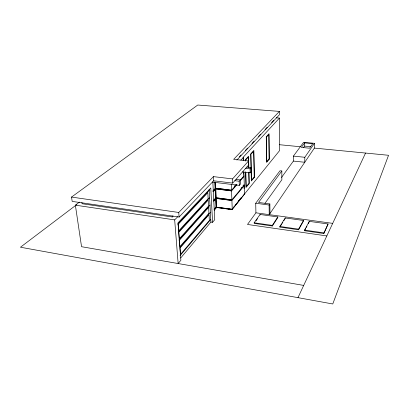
<?xml version="1.0" encoding="UTF-8"?>
<svg xmlns="http://www.w3.org/2000/svg" width="409" height="409" viewBox="0 0 409 409"><rect width="100%" height="100%" fill="white"/><g stroke="black" fill="none" stroke-linecap="round" stroke-linejoin="round"><path stroke-width="0.61" d="M281.504 177.491L293.386 161.074L293.411 156.11L303.606 142.296L314.47 143.319L314.378 148.094L269.229 214.648L269.117 205.021L269.868 203.948L258.539 202.46L281.832 170.982L279.986 170.778L255.717 203.253L255.922 212.818L247.496 224.459L326.817 235.942M298.59 229.776L298.596 229.152L303.473 220.466L285.191 217.946L279.884 226.474L279.889 227.092L298.59 229.776L303.463 221.08L303.473 220.466M303.493 147.603L304.587 146.085L304.628 142.905L312.737 143.671L309.572 148.211L301.336 147.409L304.628 142.905M314.47 143.319L304.823 157.281L304.756 162.276L293.386 161.074M304.552 230.742L304.562 230.114L309.296 221.376L328.09 223.968L323.795 233.503L304.552 230.742L305.738 228.549M309.296 221.376L308.401 223.626M323.795 233.503L328.09 223.968M297.977 297.65L365.554 153.058M306.331 227.455L306.919 226.361M279.889 227.092L281.545 224.423M282.205 223.355L282.87 222.286M283.861 220.686L284.858 219.086M272.343 226.008L272.338 225.39L277.813 216.928L260.052 214.474L254.168 222.787L254.183 223.401L272.343 226.008L277.818 217.532L277.813 216.928M256.019 220.799L257.491 218.718M264.966 203.309L281.857 179.756L281.832 170.982M233.406 207.552L234.199 206.576M234.986 205.599L241.31 197.772M231.826 209.51L231.811 209.198L216.637 207.199L232.246 209.342L244.541 194.106L244.296 185.614L243.79 185.553L243.769 184.945L242.972 185.901M238.14 201.376L238.928 200.4M239.72 199.423L240.906 197.956M232.246 209.342L231.908 200.512L244.296 185.614M180.681 257.992L210.901 222.067L212.583 222.312L214.751 219.72L212.838 182.077M231.356 199.807L216.177 197.808L231.883 199.873L231.545 190.926L236.954 184.633M240.983 188.283L241.78 187.332M231.382 200.441L244.275 185.006L244.03 176.407L243.519 176.345M212.317 182.071L239.316 185.384L240.441 184.06L240.313 179.914L235.978 179.398M242.568 171.949L250.175 172.823L251.244 171.565L251.146 167.567L246.801 167.082M180.057 255.686L210.763 219.485M214.224 210.328L216.719 207.435L215.788 188.201L231.065 190.129L231.09 190.773L215.824 188.84M231.013 190.86L236.514 184.485M240.206 180.195L244.009 175.788L243.902 172.056M250.175 172.823L250.078 168.81L251.146 167.567M240.282 180.763L244.03 176.407M214.101 209.556L216.325 206.985L215.921 198.759L215.599 198.713L216.003 206.939L214.152 209.081M234.383 186.289L235.625 184.848M239.316 185.384L239.178 181.228L240.313 179.914M179.888 247.44L210.379 212.332M213.641 180.783L232.716 183.109L248.687 164.934L248.585 160.952L233.657 159.341L279.408 111.401L197.751 105.026L71.529 197.077L72.183 201.397L179.101 217.036L213.641 180.783L213.432 176.622L232.557 178.907L248.585 160.952M213.651 200.645L215.891 198.125L215.456 189.239L213.406 191.069M178.861 240.083L209.991 205.108M213.682 201.279L215.921 198.759M213.697 200.18L215.569 198.084L215.129 189.198M245.482 160.251L248.345 157.092L248.606 167.291M178.692 231.668L209.597 197.808M212.838 191.407L215.425 188.6L215.098 181.995M231.289 184.234L231.52 190.282L215.788 188.201M213.304 191.581L215.456 189.239M240.896 160.098L243.478 157.307L243.156 157.276L243.243 160.323M212.941 190.896L215.098 188.559L214.771 181.954M243.156 157.276L279.439 118.078L276.254 117.818M177.644 224.122L209.203 190.43M236.862 160.037L279.424 114.745L279.408 111.401M239.296 156.867L241.039 155.011M245.405 150.379L247.583 148.063M251.949 143.431L254.132 141.115M258.493 136.483L260.676 134.167M265.037 129.53L267.22 127.214M271.586 122.582L273.764 120.266M212.583 222.312L210.783 187.946L178.002 222.844L180.89 260.252L178.145 263.539L174.679 219.894L177.746 216.693M179.101 217.036L178.753 212.465L213.432 176.622M81.907 202.511L82.086 203.738L172.281 216.98L173.165 216.064M76.877 204.51L20.45 247.22L332.768 303.974L388.55 155.287L314.378 148.094M303.693 285.421L81.549 246.704L75.363 205.16L79.428 202.092M304.587 146.085L310.814 146.683M279.378 144.704L300.364 146.739M293.411 156.11L304.823 157.281M245.712 168.319L250.078 168.81M244.009 175.788L243.692 175.752L243.713 176.371M234.827 180.706L239.178 181.228M244.275 185.006L243.958 184.97L244.066 188.61M215.098 188.559L215.425 188.6M215.742 188.927L231.545 190.926M244.541 194.106L244.234 194.367L244.071 194.05M255.717 203.253L269.117 205.021M215.569 198.084L215.891 198.125M216.274 198.365L231.443 200.369L231.417 199.73M216.208 198.437L231.908 200.512M216.003 206.939L216.325 206.985M216.719 207.435L231.99 209.531M255.922 212.818L332.691 223.365M216.652 207.511L231.929 209.607L279.572 150.614L279.439 118.078M254.168 222.787L272.338 225.39M279.884 226.474L298.596 229.152M304.562 230.114L323.81 232.874M71.529 197.077L178.753 212.465M75.363 205.16L174.679 219.894M172.189 215.855L172.281 216.98M209.147 189.347L210.901 222.067M215.42 182.286L215.712 188.288M232.557 178.907L232.716 183.109M243.478 157.307L243.565 160.354M243.585 172.02L243.657 174.505M245.814 172.189L246.213 186.642L249.015 183.232L248.738 172.393M245.277 161.126L245.242 159.873L248.549 156.233L248.841 167.675M245.574 171.806L246.008 187.511L249.245 183.569L248.953 172.128M260.052 214.474L260.063 215.073M269.868 203.948L269.976 213.549M285.191 217.946L285.191 218.549M254.444 177.23L251.351 181.003L250.702 153.861L253.861 150.384L254.444 177.23M269.296 159.127L266.591 162.429L266.254 136.749L269.01 133.717L269.296 159.127M254.229 176.892L251.545 180.154L250.932 154.239L253.667 151.223L254.229 176.892M269.112 158.789L266.765 161.642L266.448 137.127L268.836 134.489L269.112 158.789M209.342 220.466L180.476 254.424L179.991 248.094L209.019 214.592L209.342 220.466M208.948 213.278L179.878 246.678L179.387 240.272L208.626 207.343L208.948 213.278M208.554 206.018L179.275 238.841L178.774 232.363L208.227 200.021L208.554 206.018M208.15 198.682L178.661 230.916L178.16 224.362L207.823 192.624L208.15 198.682"/></g></svg>
